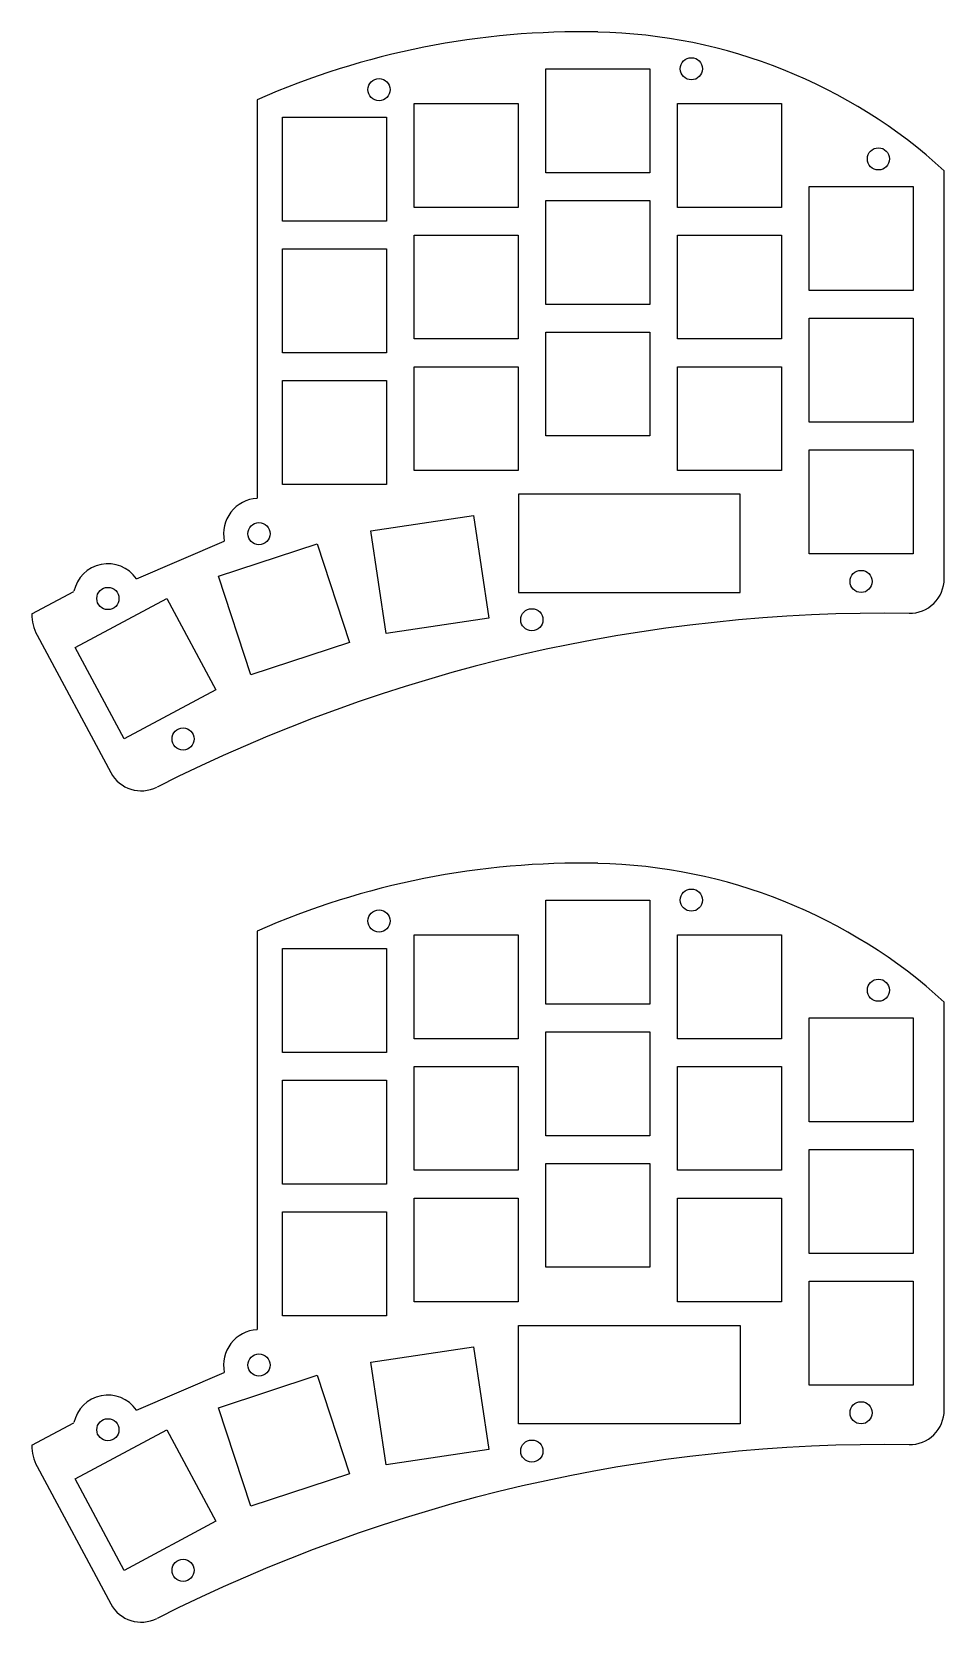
# Model space of a CAD drawing. Header units: millimetres. Extents: x 53 to 184, y -260 to -30.
import ezdxf

# ---------------------------------------------------------------- set-up
doc = ezdxf.new("R2010")
doc.units = ezdxf.units.MM
doc.layers.get('0').update_dxf_attribs({"linetype": 'CONTINUOUS'})

msp = doc.modelspace()

# ---------------------------------------------------------------- linework, layer by layer
for p, q in [((85.3, -39.97), (85.3, -97.5)), ((184.49, -109.1), (184.49, -50.21)), ((67.88, -109.11), (80.58, -103.66)), ((52.79, -114.19), (58.87, -110.93)), ((53.56, -117.26), (64.19, -137.09)), ((85.3, -159.97), (85.3, -217.5)), ((184.49, -229.1), (184.49, -170.21)), ((67.88, -229.11), (80.58, -223.66)), ((52.79, -234.19), (58.87, -230.93)), ((53.56, -237.26), (64.19, -257.09))]:
    msp.add_line(p, q)
for points in [[(142, -50.5), (127, -50.5), (127, -35.5), (142, -35.5)], [(123, -40.5), (123, -55.5), (108, -55.5), (108, -40.5)], [(161, -40.5), (161, -55.5), (146, -55.5), (146, -40.5)], [(104, -57.5), (89, -57.5), (89, -42.5), (104, -42.5)], [(180, -67.5), (165, -67.5), (165, -52.5), (180, -52.5)], [(142, -69.5), (127, -69.5), (127, -54.5), (142, -54.5)], [(108, -59.5), (123, -59.5), (123, -74.5), (108, -74.5)], [(146, -59.5), (161, -59.5), (161, -74.5), (146, -74.5)], [(104, -76.5), (89, -76.5), (89, -61.5), (104, -61.5)], [(180, -71.5), (180, -86.5), (165, -86.5), (165, -71.5)], [(142, -73.5), (142, -88.5), (127, -88.5), (127, -73.5)], [(108, -78.5), (123, -78.5), (123, -93.5), (108, -93.5)], [(161, -78.5), (161, -93.5), (146, -93.5), (146, -78.5)], [(104, -80.5), (104, -95.5), (89, -95.5), (89, -80.5)], [(165, -105.5), (165, -90.5), (180, -90.5), (180, -105.5)], [(123.05, -111.1), (155.04, -111.1), (155.04, -96.9), (123.05, -96.9)], [(116.56, -99.97), (118.78, -114.81), (103.94, -117.03), (101.72, -102.19)], [(84.43, -123), (79.72, -108.76), (93.96, -104.05), (98.67, -118.29)], [(79.35, -125.16), (66.13, -132.24), (59.05, -119.02), (72.27, -111.94)], [(142, -155.5), (142, -170.5), (127, -170.5), (127, -155.5)], [(123, -175.5), (108, -175.5), (108, -160.5), (123, -160.5)], [(146, -160.5), (161, -160.5), (161, -175.5), (146, -175.5)], [(104, -177.5), (89, -177.5), (89, -162.5), (104, -162.5)], [(165, -187.5), (165, -172.5), (180, -172.5), (180, -187.5)], [(127, -189.5), (127, -174.5), (142, -174.5), (142, -189.5)], [(108, -179.5), (123, -179.5), (123, -194.5), (108, -194.5)], [(146, -194.5), (146, -179.5), (161, -179.5), (161, -194.5)], [(89, -181.5), (104, -181.5), (104, -196.5), (89, -196.5)], [(165, -191.5), (180, -191.5), (180, -206.5), (165, -206.5)], [(127, -193.5), (142, -193.5), (142, -208.5), (127, -208.5)], [(123, -198.5), (123, -213.5), (108, -213.5), (108, -198.5)], [(161, -198.5), (161, -213.5), (146, -213.5), (146, -198.5)], [(89, -200.5), (104, -200.5), (104, -215.5), (89, -215.5)], [(165, -225.5), (165, -210.5), (180, -210.5), (180, -225.5)], [(155.04, -216.9), (155.04, -231.1), (123.05, -231.1), (123.05, -216.9)], [(116.56, -219.97), (118.78, -234.81), (103.94, -237.03), (101.72, -222.19)], [(98.67, -238.29), (84.43, -243), (79.72, -228.76), (93.96, -224.05)], [(79.35, -245.16), (66.13, -252.24), (59.05, -239.02), (72.27, -231.94)]]:
    msp.add_lwpolyline(points, close=True)
for centre in [(148, -35.5), (102.91, -38.5), (175, -48.5), (85.58, -102.61), (172.5, -109.5), (63.77, -111.96), (124.97, -115.03), (74.63, -132.23), (148, -155.5), (102.91, -158.5), (175, -168.5), (85.58, -222.61), (172.5, -229.5), (63.77, -231.95), (124.97, -235.03), (74.63, -252.23)]:
    msp.add_circle(centre, 1.6)
for centre, radius, start, end in [((131.99, -146.19), 116.03, 88.7619, 113.7248), ((132.83, -106.8), 76.63, 47.6061, 88.756), ((85.58, -102.61), 5.11, 93.1523, 191.9086), ((63.77, -111.95), 5, 34.7347, 168.1211), ((179.49, -109.1), 5, -90.8279, 0.0004), ((59.29, -114.19), 6.5, 180.001, 208.199), ((176.06, -346.98), 232.9, 89.1733, 116.852), ((68.6, -134.72), 5, 208.199, 296.8525), ((131.99, -266.19), 116.03, 88.7619, 113.7248), ((132.83, -226.8), 76.63, 47.6061, 88.756), ((85.58, -222.61), 5.11, 93.1523, 191.9086), ((63.77, -231.95), 5, 34.7347, 168.1211), ((179.49, -229.1), 5, -90.8279, 0.0004), ((176.06, -466.98), 232.9, 89.1733, 116.852), ((59.29, -234.19), 6.5, 180.001, 208.199), ((68.6, -254.72), 5, 208.199, 296.8525)]:
    msp.add_arc(centre, radius, start, end)

doc.saveas('drawing.dxf')
